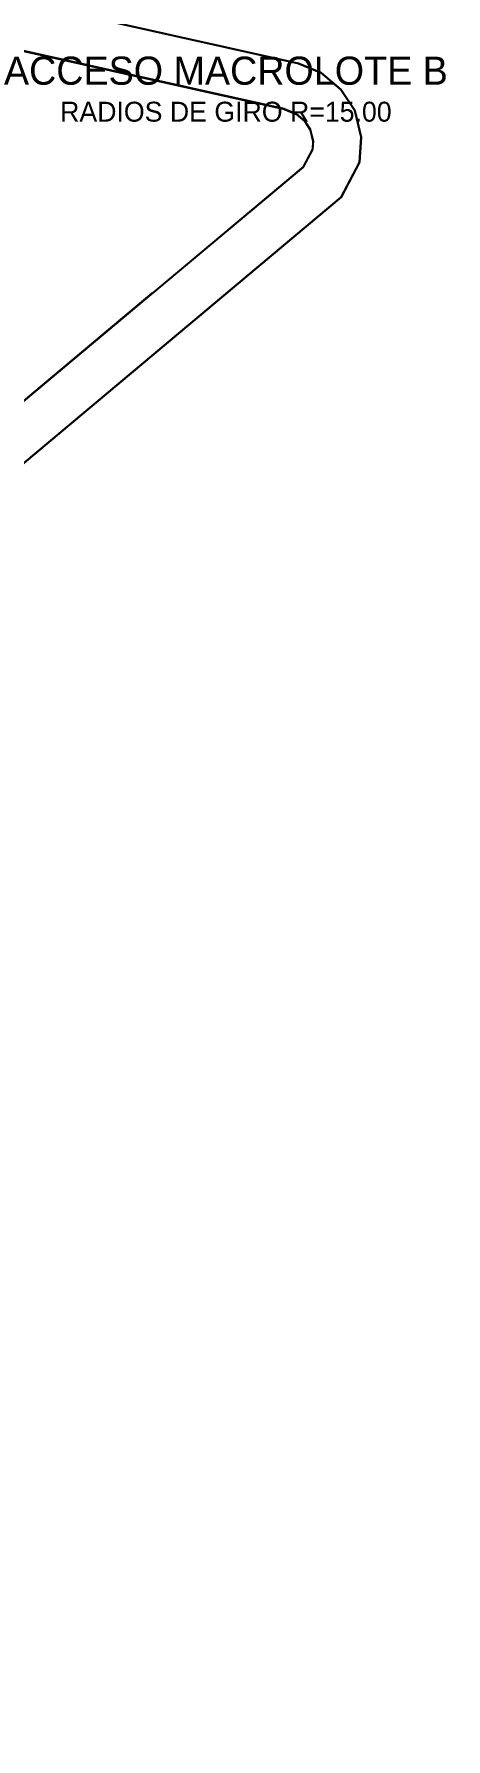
# Model space of a CAD drawing. Header units: metres. Extents: x 357856 to 358234, y 2285113 to 2285465.
# Drawn here: x 358037.8 to 358072.9, y 2285119.7 to 2285265.1 of the extents above; entities that cross this region are included whole.
import ezdxf
from ezdxf.enums import TextEntityAlignment as Align

# ---------------------------------------------------------------- set-up
doc = ezdxf.new("R2010")
doc.units = ezdxf.units.M
for name, color, linetype in [('ACCESO', 1, 'Continuous'), ('DONACION-AREA-VERDE', 3, 'Continuous'), ('LOTES', 2, 'Continuous'), ('POLIGONO', 5, 'Continuous')]:
    doc.layers.add(name, color=color, linetype=linetype)

msp = doc.modelspace()

# ---------------------------------------------------------------- linework, layer by layer
at = {"layer": 'DONACION-AREA-VERDE'}
for points in [[(357910.51, 2285122.42), (358063.94, 2285251.16), (358063.94, 2285251.16), (358063.94, 2285251.16), (358063.94, 2285251.16), (358063.95, 2285251.17), (358063.95, 2285251.17), (358063.95, 2285251.17), (358063.95, 2285251.17), (358065.51, 2285254.14), (358065.51, 2285254.14), (358065.51, 2285254.14), (358065.51, 2285254.14), (358065.51, 2285254.15), (358065.51, 2285254.15), (358065.51, 2285254.15), (358065.51, 2285254.15), (358065.64, 2285256.29), (358065.64, 2285256.29), (358065.64, 2285256.29), (358065.64, 2285256.29), (358065.64, 2285256.29), (358065.64, 2285256.29), (358065.64, 2285256.29), (358065.12, 2285258.55), (358065.12, 2285258.55), (358065.12, 2285258.55), (358065.12, 2285258.56), (358065.12, 2285258.56), (358065.12, 2285258.56), (358065.12, 2285258.56), (358065.12, 2285258.56), (358063.93, 2285260.34), (358063.93, 2285260.34), (358063.93, 2285260.34), (358063.93, 2285260.34), (358063.93, 2285260.34), (358063.93, 2285260.34), (358063.93, 2285260.35), (358062.26, 2285261.77), (358062.26, 2285261.77), (358062.26, 2285261.77), (358062.26, 2285261.77), (358062.26, 2285261.77), (358062.26, 2285261.78), (358062.26, 2285261.78), (358060.31, 2285262.56), (358060.31, 2285262.56), (358060.31, 2285262.56), (358060.31, 2285262.57), (358060.31, 2285262.57), (358060.31, 2285262.57), (357941.63, 2285289.07)], [(357940.74, 2285285.1), (358059.09, 2285258.67), (358059.09, 2285258.67), (358059.09, 2285258.67), (358059.09, 2285258.67), (358059.09, 2285258.67), (358059.09, 2285258.67), (358060.11, 2285258.25), (358060.11, 2285258.25), (358060.11, 2285258.25), (358060.11, 2285258.25), (358060.12, 2285258.25), (358060.12, 2285258.25), (358060.12, 2285258.25), (358060.85, 2285257.62), (358060.85, 2285257.62), (358060.85, 2285257.62), (358060.85, 2285257.62), (358060.85, 2285257.62), (358060.85, 2285257.62), (358060.85, 2285257.62), (358061.32, 2285256.92), (358061.32, 2285256.92), (358061.32, 2285256.92), (358061.32, 2285256.92), (358061.32, 2285256.92), (358061.32, 2285256.91), (358061.32, 2285256.91), (358061.32, 2285256.91), (358061.55, 2285255.95), (358061.55, 2285255.95), (358061.55, 2285255.95), (358061.55, 2285255.95), (358061.55, 2285255.95), (358061.55, 2285255.95), (358061.55, 2285255.95), (358061.5, 2285255.27), (358061.5, 2285255.27), (358061.5, 2285255.27), (358061.5, 2285255.27), (358061.5, 2285255.27), (358061.5, 2285255.26), (358061.5, 2285255.26), (358061.5, 2285255.26), (358060.72, 2285253.77), (358060.72, 2285253.77), (358060.72, 2285253.77), (358060.72, 2285253.77), (358060.72, 2285253.77), (358060.72, 2285253.77), (358060.72, 2285253.77), (358060.71, 2285253.77), (357908.27, 2285125.85)]]:
    msp.add_lwpolyline(points, dxfattribs=at)
at = {"layer": 'LOTES'}
msp.add_lwpolyline([(358021.56, 2285220.91), (358047.85, 2285242.97), (358047.85, 2285242.98), (358047.86, 2285242.98), (358047.86, 2285242.98), (358047.86, 2285242.98), (358047.86, 2285242.98), (358047.86, 2285242.98), (358047.86, 2285242.98), (358047.87, 2285242.98), (358047.87, 2285242.98), (358047.87, 2285242.98), (358047.87, 2285242.98), (358047.87, 2285242.98), (358047.87, 2285242.98), (358047.87, 2285242.98), (358047.87, 2285242.98), (358047.88, 2285242.98), (358047.88, 2285242.98), (358047.88, 2285242.98), (358047.88, 2285242.98), (358047.88, 2285242.98), (358047.89, 2285242.98), (358047.89, 2285242.98), (358047.89, 2285242.98), (358047.89, 2285242.98), (358047.89, 2285242.98), (358047.9, 2285242.98), (358047.9, 2285242.98), (358047.9, 2285242.98), (358047.9, 2285242.98), (358047.9, 2285242.98), (358047.9, 2285242.98), (358047.91, 2285242.98), (358047.91, 2285242.98), (358047.91, 2285242.98), (358047.91, 2285242.98), (358047.91, 2285242.98), (358047.91, 2285242.98), (358047.91, 2285242.98), (358047.91, 2285242.98), (358060.73, 2285253.74), (358060.73, 2285253.74), (358060.73, 2285253.74), (358060.73, 2285253.74), (358060.73, 2285253.74), (358060.73, 2285253.74), (358060.73, 2285253.74), (358060.74, 2285253.74), (358060.74, 2285253.74), (358060.74, 2285253.74), (358060.74, 2285253.74), (358060.74, 2285253.75), (358060.74, 2285253.75), (358060.74, 2285253.75), (358060.74, 2285253.75), (358060.74, 2285253.75), (358060.74, 2285253.75), (358060.74, 2285253.75), (358060.74, 2285253.75), (358060.74, 2285253.75), (358060.74, 2285253.75), (358060.74, 2285253.75), (358060.74, 2285253.75), (358060.74, 2285253.75), (358060.74, 2285253.75), (358060.74, 2285253.75), (358060.74, 2285253.75), (358060.74, 2285253.75), (358060.74, 2285253.75), (358060.74, 2285253.75), (358060.74, 2285253.75), (358060.74, 2285253.75), (358060.74, 2285253.75), (358060.74, 2285253.75), (358060.74, 2285253.75), (358060.74, 2285253.75), (358060.74, 2285253.76), (358060.74, 2285253.76), (358060.74, 2285253.76), (358060.74, 2285253.76), (358061.53, 2285255.25), (358061.53, 2285255.25), (358061.53, 2285255.25), (358061.53, 2285255.25), (358061.53, 2285255.25), (358061.53, 2285255.25), (358061.53, 2285255.25), (358061.53, 2285255.25), (358061.53, 2285255.25), (358061.53, 2285255.25), (358061.53, 2285255.25), (358061.53, 2285255.25), (358061.53, 2285255.25), (358061.53, 2285255.25), (358061.53, 2285255.25), (358061.53, 2285255.25), (358061.53, 2285255.26), (358061.53, 2285255.26), (358061.53, 2285255.26), (358061.53, 2285255.26), (358061.53, 2285255.26), (358061.53, 2285255.26), (358061.53, 2285255.26), (358061.53, 2285255.26), (358061.53, 2285255.26), (358061.53, 2285255.26), (358061.53, 2285255.26), (358061.53, 2285255.26), (358061.53, 2285255.26), (358061.53, 2285255.26), (358061.53, 2285255.26), (358061.53, 2285255.26), (358061.53, 2285255.27), (358061.53, 2285255.27), (358061.53, 2285255.27), (358061.53, 2285255.27), (358061.53, 2285255.27), (358061.53, 2285255.27), (358061.53, 2285255.27), (358061.53, 2285255.27), (358061.58, 2285255.95), (358061.58, 2285255.95), (358061.58, 2285255.95), (358061.58, 2285255.95), (358061.58, 2285255.95), (358061.58, 2285255.95), (358061.58, 2285255.95), (358061.58, 2285255.95), (358061.58, 2285255.95), (358061.58, 2285255.95), (358061.58, 2285255.95), (358061.58, 2285255.95), (358061.58, 2285255.95), (358061.58, 2285255.95), (358061.58, 2285255.95), (358061.58, 2285255.95), (358061.58, 2285255.95), (358061.58, 2285255.95), (358061.58, 2285255.95), (358061.58, 2285255.95), (358061.58, 2285255.95), (358061.58, 2285255.95), (358061.58, 2285255.95), (358061.58, 2285255.95), (358061.58, 2285255.95), (358061.58, 2285255.96), (358061.58, 2285255.96), (358061.58, 2285255.96), (358061.58, 2285255.96), (358061.58, 2285255.96), (358061.58, 2285255.96), (358061.58, 2285255.96), (358061.58, 2285255.96), (358061.58, 2285255.96), (358061.58, 2285255.96), (358061.58, 2285255.96), (358061.35, 2285256.92), (358061.35, 2285256.92), (358061.35, 2285256.92), (358061.35, 2285256.92), (358061.35, 2285256.92), (358061.35, 2285256.92), (358061.35, 2285256.92), (358061.35, 2285256.92), (358061.35, 2285256.92), (358061.35, 2285256.92), (358061.35, 2285256.92), (358061.35, 2285256.92), (358061.35, 2285256.92), (358061.35, 2285256.92), (358061.35, 2285256.92), (358061.35, 2285256.92), (358061.35, 2285256.93), (358061.35, 2285256.93), (358061.35, 2285256.93), (358061.35, 2285256.93), (358061.35, 2285256.93), (358061.35, 2285256.93), (358061.35, 2285256.93), (358061.35, 2285256.93), (358061.35, 2285256.93), (358061.35, 2285256.93), (358061.35, 2285256.93), (358061.35, 2285256.93), (358061.35, 2285256.93), (358061.35, 2285256.93), (358061.35, 2285256.93), (358061.35, 2285256.93), (358061.35, 2285256.93), (358061.35, 2285256.93), (358061.35, 2285256.93), (358061.35, 2285256.93), (358061.35, 2285256.93), (358061.35, 2285256.93), (358061.35, 2285256.93), (358061.35, 2285256.93), (358060.88, 2285257.63), (358060.88, 2285257.63), (358060.88, 2285257.64), (358060.88, 2285257.64), (358060.88, 2285257.64), (358060.88, 2285257.64), (358060.88, 2285257.64), (358060.88, 2285257.64), (358060.88, 2285257.64), (358060.88, 2285257.64), (358060.88, 2285257.64), (358060.88, 2285257.64), (358060.88, 2285257.64), (358060.88, 2285257.64), (358060.88, 2285257.64), (358060.88, 2285257.64), (358060.88, 2285257.64), (358060.88, 2285257.64), (358060.88, 2285257.64), (358060.87, 2285257.64), (358060.87, 2285257.64), (358060.87, 2285257.64), (358060.87, 2285257.64), (358060.87, 2285257.64), (358060.87, 2285257.64), (358060.87, 2285257.64), (358060.87, 2285257.64), (358060.87, 2285257.64), (358060.87, 2285257.64), (358060.87, 2285257.64), (358060.87, 2285257.64), (358060.87, 2285257.64), (358060.87, 2285257.64), (358060.87, 2285257.64), (358060.87, 2285257.64), (358060.87, 2285257.64), (358060.14, 2285258.27), (358060.14, 2285258.27), (358060.14, 2285258.27), (358060.14, 2285258.27), (358060.14, 2285258.27), (358060.13, 2285258.27), (358060.13, 2285258.28), (358060.13, 2285258.28), (358060.13, 2285258.28), (358060.13, 2285258.28), (358060.13, 2285258.28), (358060.13, 2285258.28), (358060.13, 2285258.28), (358060.13, 2285258.28), (358060.13, 2285258.28), (358060.13, 2285258.28), (358060.13, 2285258.28), (358060.13, 2285258.28), (358060.13, 2285258.28), (358060.13, 2285258.28), (358060.13, 2285258.28), (358060.13, 2285258.28), (358060.13, 2285258.28), (358060.13, 2285258.28), (358060.13, 2285258.28), (358060.13, 2285258.28), (358060.13, 2285258.28), (358060.13, 2285258.28), (358060.13, 2285258.28), (358060.13, 2285258.28), (358060.13, 2285258.28), (358060.13, 2285258.28), (358060.13, 2285258.28), (358060.13, 2285258.28), (358060.13, 2285258.28), (358060.13, 2285258.28), (358060.13, 2285258.28), (358060.12, 2285258.28), (358060.12, 2285258.28), (358060.12, 2285258.28), (358060.12, 2285258.28), (358060.12, 2285258.28), (358060.12, 2285258.28), (358060.12, 2285258.28), (358060.12, 2285258.28), (358060.12, 2285258.28), (358060.12, 2285258.28), (358060.12, 2285258.28), (358059.11, 2285258.69), (358059.11, 2285258.69), (358059.11, 2285258.69), (358059.1, 2285258.69), (358059.1, 2285258.7), (358059.1, 2285258.7), (358059.1, 2285258.7), (358059.1, 2285258.7), (358059.1, 2285258.7), (358059.1, 2285258.7), (358059.1, 2285258.7), (358059.1, 2285258.7), (358059.1, 2285258.7), (358059.1, 2285258.7), (358059.1, 2285258.7), (358059.1, 2285258.7), (358059.1, 2285258.7), (358059.1, 2285258.7), (358059.1, 2285258.7), (358059.1, 2285258.7), (358059.1, 2285258.7), (358059.1, 2285258.7), (358059.1, 2285258.7), (358059.1, 2285258.7), (358059.1, 2285258.7), (358059.1, 2285258.7), (358059.1, 2285258.7), (358059.1, 2285258.7), (358059.1, 2285258.7), (358059.1, 2285258.7), (358059.1, 2285258.7), (358059.1, 2285258.7), (357976.16, 2285277.22)], dxfattribs=at)
at = {"layer": 'POLIGONO'}
msp.add_lwpolyline([(357879.27, 2285124.57), (357941.62, 2285289.07), (358060.31, 2285262.57), (358062.26, 2285261.77), (358063.93, 2285260.34), (358065.12, 2285258.56), (358065.64, 2285256.29), (358065.51, 2285254.15), (358063.95, 2285251.17), (357910.51, 2285122.42), (357905.46, 2285119.92), (357901.33, 2285119.68), (357879.27, 2285124.57)], close=True, dxfattribs=at)

# ---------------------------------------------------------------- texts
at = {"layer": 'ACCESO'}
for s, height, p in [('ACCESO MACROLOTE B', 2.4, (358054.13, 2285261.96)), ('RADIOS DE GIRO R=15.00', 1.7, (358054.13, 2285258.46))]:
    msp.add_text(s, height=height, dxfattribs=at).set_placement(p, align=Align.MIDDLE_CENTER)

doc.saveas('drawing.dxf')
